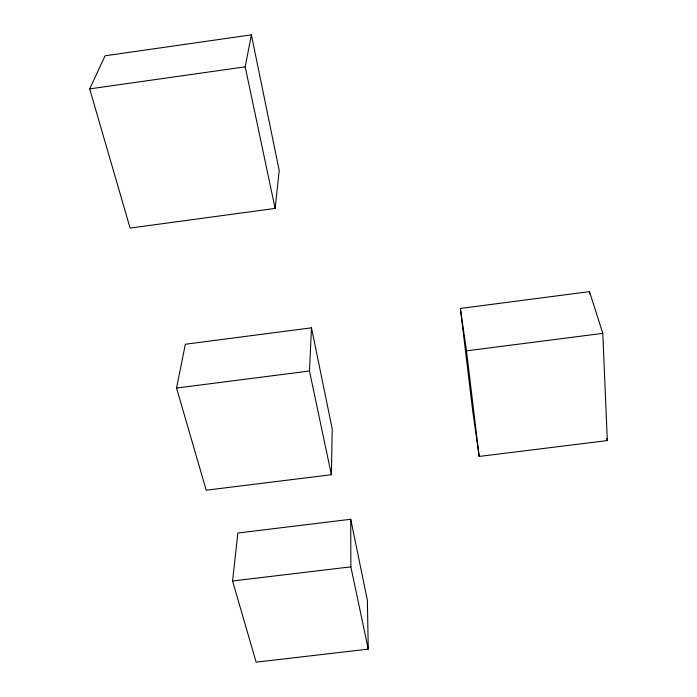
<?xml version="1.0" encoding="UTF-8"?>
<svg xmlns="http://www.w3.org/2000/svg" width="697" height="697" viewBox="0 0 697 697"><rect width="100%" height="100%" fill="white"/><g stroke="black" fill="none" stroke-linecap="round" stroke-linejoin="round"><path stroke-width="1.05" d="M331.389 474.727L332.216 428.943L311.481 327.825L185.358 344.24L176.541 388.046L206.207 490.209L331.389 474.727L309.468 370.996L311.481 327.825M275.115 208.42L279.227 170.582L251.39 34.85L105.116 55.786L89.678 88.885L130.095 228.076L275.115 208.42L245.196 66.834L251.39 34.85M232.563 580.993L237.877 533.013L350.739 519.274L367.38 600.387L368.243 649.142L256.13 662.15L232.563 580.993L350.852 566.844L350.739 519.274M89.678 88.885L245.196 66.834M460.368 308.44L589.505 291.634L602.792 333.358L607.322 440.582L479.161 456.439L472.758 411.282L460.368 308.44L466.493 350.844L479.161 456.439M176.541 388.046L309.468 370.996M466.493 350.844L602.792 333.358M606.73 438.509L607.322 440.582M350.852 566.844L368.243 649.142M589.505 291.634L589.61 293.803"/></g></svg>
